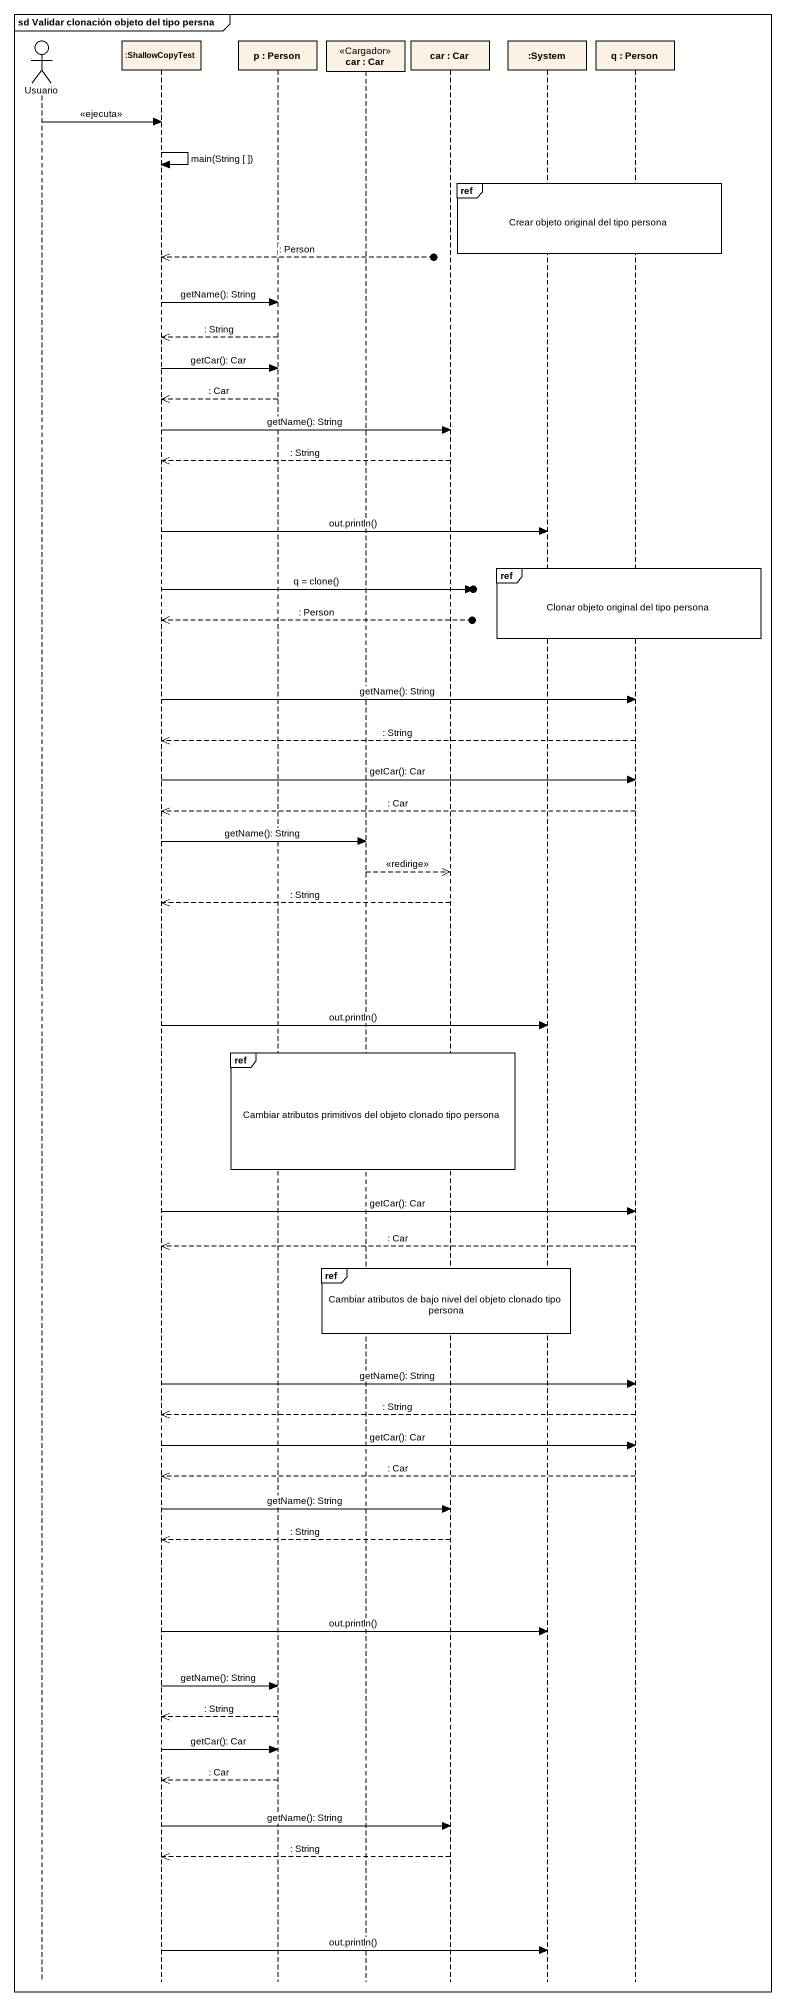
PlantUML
@startuml
mainframe sd Validar clonación objeto del tipo persna
hide footbox
actor Usuario
participant ":ShallowCopyTest" as ShallowCopyTest
participant "p : Person" as p
participant "car : Car" as car <<Cargador>>
participant "car : Car" as car_2
participant ":System" as System
participant "q : Person" as q

Usuario -> ShallowCopyTest : <<ejecuta>>
ShallowCopyTest -> ShallowCopyTest : main(String [ ])
ref over System, q : Crear objeto original del tipo persona
ShallowCopyTest <<--o] : : Person
ShallowCopyTest -> p : getName(): String
p -->> ShallowCopyTest : : String
ShallowCopyTest -> p : getCar(): Car
p -->> ShallowCopyTest : : Car
ShallowCopyTest -> car_2 : getName(): String
car_2 -->> ShallowCopyTest : : String
ShallowCopyTest -> System : out.println()
ref over System, q : Clonar objeto original del tipo persona
ShallowCopyTest ->o] : q = clone()
ShallowCopyTest <<--o] : : Person
ShallowCopyTest -> q : getName(): String
q -->> ShallowCopyTest : : String
ShallowCopyTest -> q : getCar(): Car
q -->> ShallowCopyTest : : Car
ShallowCopyTest -> car : getName(): String
car -->> car_2 : <<redirige>>
car_2 -->> ShallowCopyTest : : String
ShallowCopyTest -> System : out.println()
ref over p, car, car_2 : Cambiar atributos primitivos del objeto clonado tipo persona
ShallowCopyTest -> q : getCar(): Car
q -->> ShallowCopyTest : : Car
ref over car, car_2, System : Cambiar atributos de bajo nivel del objeto clonado tipo persona
ShallowCopyTest -> q : getName(): String
q -->> ShallowCopyTest : : String
ShallowCopyTest -> q : getCar(): Car
q -->> ShallowCopyTest : : Car
ShallowCopyTest -> car_2 : getName(): String
car_2 -->> ShallowCopyTest : : String
ShallowCopyTest -> System : out.println()
ShallowCopyTest -> p : getName(): String
p -->> ShallowCopyTest : : String
ShallowCopyTest -> p : getCar(): Car
p -->> ShallowCopyTest : : Car
ShallowCopyTest -> car_2 : getName(): String
car_2 -->> ShallowCopyTest : : String
ShallowCopyTest -> System : out.println()
@enduml
